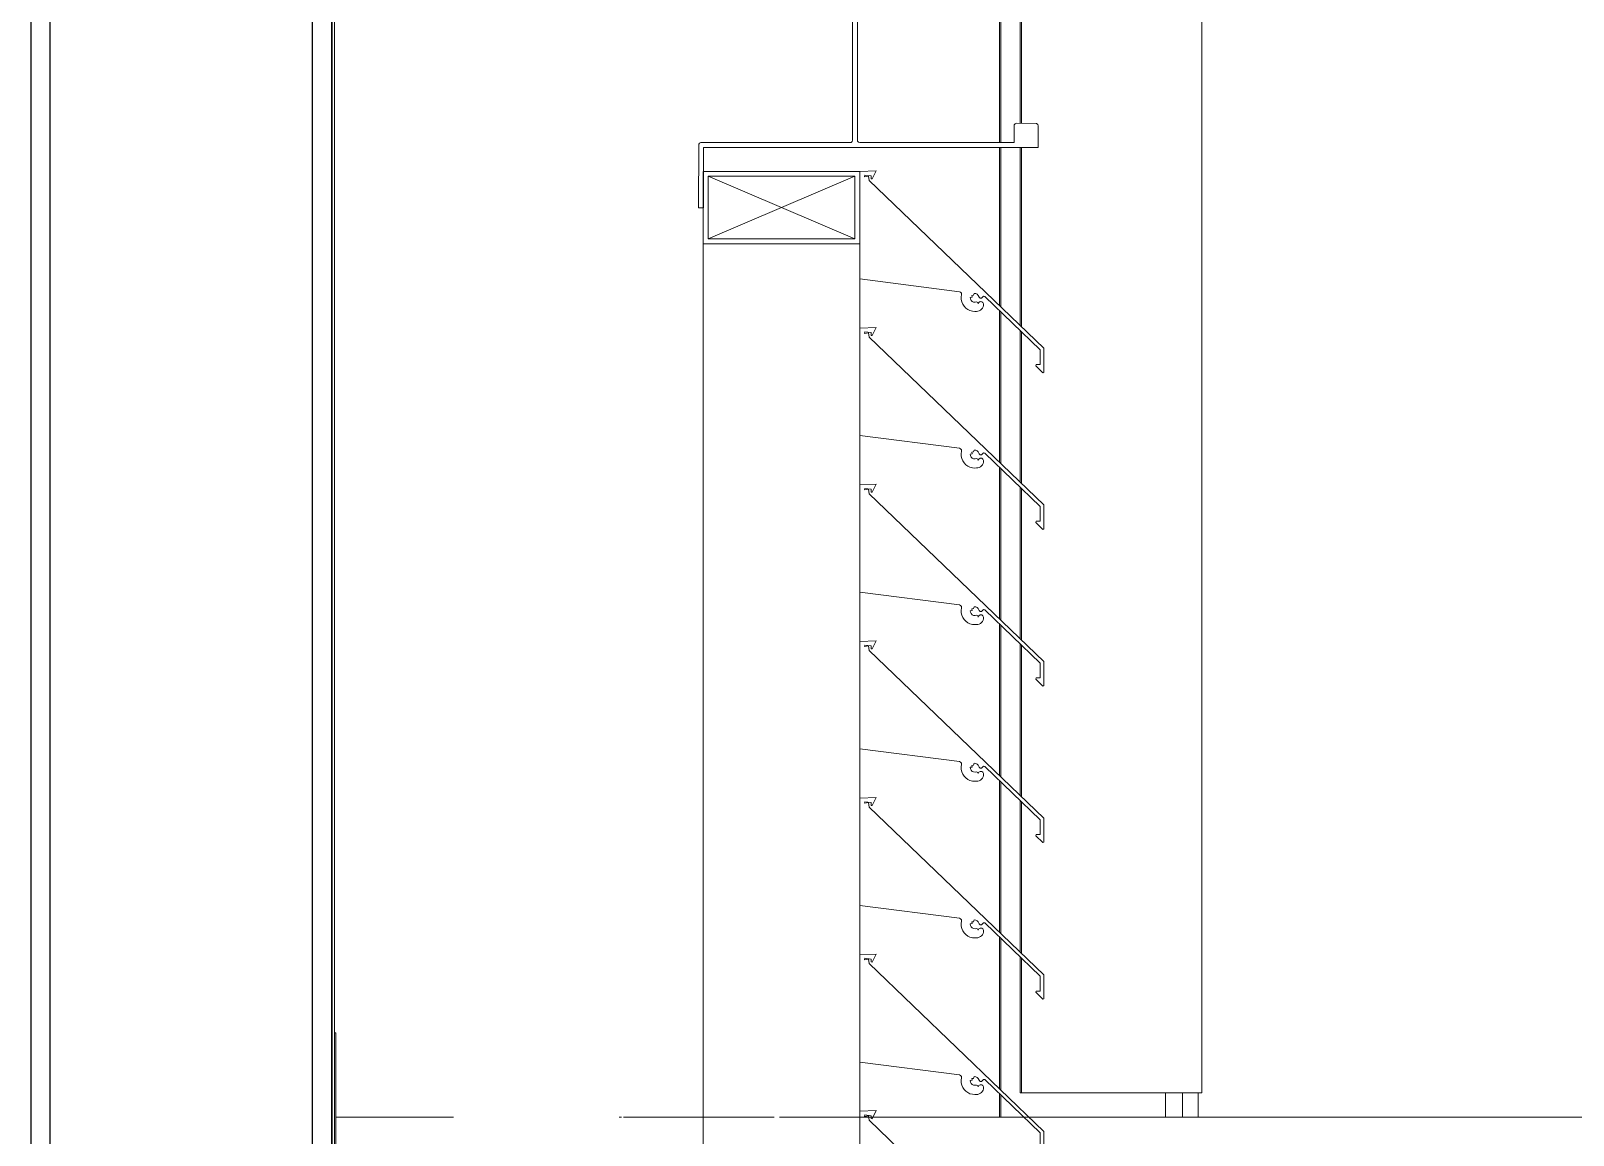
# Model space of a CAD drawing. Header units: millimetres. Extents: x -220592 to 404889, y -217665 to 38245.
# Drawn here: x 36473 to 37114, y -35079 to -34621 of the extents above; entities that cross this region are included whole.
import ezdxf

# ---------------------------------------------------------------- set-up
doc = ezdxf.new("R2010")
doc.units = ezdxf.units.MM
doc.linetypes.add('XKITLINE00', pattern=[0])
doc.layers.get('Defpoints').update_dxf_attribs({"color": 255})
for name, color, linetype in [('000 - 0_HIDE_OBJ_FRAMING_DEF_SUB_1', 1, 'Continuous'), ('000 - STRUCTURE_STEEL_FRAMING_SUB_COLOR_1', 2, 'Continuous'), ('000 - STRUCTURE_STEEL_FRAMING_SUB_COLOR_2', 1, 'Continuous'), ('000 - STRUCTURE_STEEL_FRAMING_WIPEOUT_', 250, 'Continuous')]:
    doc.layers.add(name, color=color, linetype=linetype)
doc.layers.add('Part', color=2, linetype='Continuous', lineweight=0)

# ---------------------------------------------------------------- blocks, each defined once
blk = doc.blocks.new('*A14452')
at = {"layer": 'Part', "linetype": 'XKITLINE00', "lineweight": 0}
for p, q in [((-82.317761, 169.40603), (-82.337761, 169.406027)), ((-82.337761, 169.406027), (-82.337716, 169.146027)), ((-82.317717, 169.15603), (-82.317761, 169.40603)), ((-82.337716, 169.146027), (-82.336029, 169.140471)), ((-82.336029, 169.140471), (-82.331541, 169.136789)), ((-82.331541, 169.136789), (-81.707714, 169.136137)), ((-80.927717, 169.156273), (-82.317717, 169.15603)), ((-81.707714, 169.136137), (-81.702158, 169.134452)), ((-81.702158, 169.134452), (-81.698474, 169.129965)), ((-81.698474, 169.129965), (-81.697712, 169.126138)), ((-81.677712, 169.126142), (-81.676028, 169.131698)), ((-81.676028, 169.131698), (-81.671541, 169.135382)), ((-81.671541, 169.135382), (-81.027714, 169.136255)), ((-81.027714, 169.136255), (-81.027702, 169.066255)), ((-80.928462, 169.062446), (-80.927717, 169.156273)), ((-81.697548, 168.186138), (-81.697712, 169.126138)), ((-81.676786, 168.182315), (-81.677712, 169.126142)), ((-81.027702, 169.066255), (-81.026015, 169.0607)), ((-81.026015, 169.0607), (-81.021527, 169.057018)), ((-81.021527, 169.057018), (-80.9377, 169.056271)), ((-80.9377, 169.056271), (-80.932145, 169.057957)), ((-80.932145, 169.057957), (-80.928462, 169.062446)), ((-81.026798, 168.250082), (-81.027546, 168.176255)), ((-81.023116, 168.254571), (-81.026798, 168.250082)), ((-81.01756, 168.256257), (-81.023116, 168.254571)), ((-80.933733, 168.25551), (-81.01756, 168.256257)), ((-80.929245, 168.251828), (-80.933733, 168.25551)), ((-80.927559, 168.246273), (-80.929245, 168.251828)), ((-80.927543, 168.156273), (-80.927559, 168.246273)), ((-82.336784, 168.169854), (-82.337499, 167.906027)), ((-82.333102, 168.174342), (-82.336784, 168.169854)), ((-82.327546, 168.176028), (-82.333102, 168.174342)), ((-81.70372, 168.176899), (-82.327546, 168.176028)), ((-81.699232, 168.180582), (-81.70372, 168.176899)), ((-81.697548, 168.186138), (-81.699232, 168.180582)), ((-81.673102, 168.177828), (-81.676786, 168.182315)), ((-81.667546, 168.176144), (-81.673102, 168.177828)), ((-81.027546, 168.176255), (-81.667546, 168.176144)), ((-82.317543, 168.15603), (-80.927543, 168.156273)), ((-82.317499, 167.90603), (-82.317543, 168.15603)), ((-82.337499, 167.906027), (-82.317499, 167.90603))]:
    blk.add_line(p, q, dxfattribs=at)
blk = doc.blocks.new('*A14456')
at = {"layer": 'Part', "linetype": 'XKITLINE00', "lineweight": 0}
for p, q in [((-82.318045, 154.556249), (-82.318045, 167.756135)), ((-81.668045, 167.406131), (-81.668045, 167.610427)), ((-81.668045, 166.756131), (-81.668045, 166.960427)), ((-81.668045, 166.106131), (-81.668045, 166.310427)), ((-81.668045, 165.456131), (-81.668045, 165.660427)), ((-81.668045, 164.806131), (-81.668045, 165.010427)), ((-81.668045, 164.156131), (-81.668045, 164.360427))]:
    blk.add_line(p, q, dxfattribs=at)
blk = doc.blocks.new('*A14457')
at = {"layer": 'Part', "linetype": 'XKITLINE00', "lineweight": 0}
for p, q in [((-80.247799, 164.232111), (-80.247799, 177.032111)), ((-81.087973, 168.176245), (-81.087973, 169.136174)), ((-81.081868, 168.176246), (-81.081868, 169.136182)), ((-81.002505, 168.256123), (-81.002505, 169.056848)), ((-80.9964, 168.256069), (-80.9964, 169.056794)), ((-81.087973, 167.499842), (-81.087973, 168.156245)), ((-81.081868, 167.49398), (-81.081868, 168.156246)), ((-81.002505, 167.417777), (-81.002505, 168.15626)), ((-80.9964, 167.411916), (-80.9964, 168.156261)), ((-81.087973, 166.849842), (-81.087973, 167.478735)), ((-81.081868, 166.84398), (-81.081868, 167.472884)), ((-81.002505, 166.767777), (-81.002505, 167.396823)), ((-80.9964, 166.761916), (-80.9964, 167.390973)), ((-81.087973, 166.199842), (-81.087973, 166.828735)), ((-81.081868, 166.19398), (-81.081868, 166.822884)), ((-81.002505, 166.117777), (-81.002505, 166.746823)), ((-80.9964, 166.111916), (-80.9964, 166.740973)), ((-81.087973, 165.549842), (-81.087973, 166.178735)), ((-81.081868, 165.54398), (-81.081868, 166.172884)), ((-81.002505, 165.467777), (-81.002505, 166.096823)), ((-80.9964, 165.461916), (-80.9964, 166.090973)), ((-81.087973, 164.899842), (-81.087973, 165.528735)), ((-81.081868, 164.89398), (-81.081868, 165.522884)), ((-81.002505, 164.817777), (-81.002505, 165.446823)), ((-80.9964, 164.811916), (-80.9964, 165.440973)), ((-81.087973, 164.249842), (-81.087973, 164.878735)), ((-81.081868, 164.24398), (-81.081868, 164.872884)), ((-81.002505, 164.232111), (-81.002505, 164.796823)), ((-80.9964, 164.232111), (-80.9964, 164.790973)), ((-81.087973, 164.132111), (-81.087973, 164.228735)), ((-81.081868, 164.132111), (-81.081868, 164.222884)), ((-81.002505, 164.232111), (-80.9964, 164.232111)), ((-80.9964, 164.232111), (-80.247799, 164.232111)), ((-80.398146, 164.132111), (-80.398146, 164.232111)), ((-80.32794, 164.132111), (-80.32794, 164.232111)), ((-80.263061, 164.132111), (-80.263061, 164.232111))]:
    blk.add_line(p, q, dxfattribs=at)
blk = doc.blocks.new('*A14606')
at = {"layer": 'Part', "linetype": 'XKITLINE00', "lineweight": 0}
for p, q in [((-81.668045, 168.056135), (-82.318045, 168.056135)), ((-82.318045, 168.056135), (-82.318045, 167.756135)), ((-81.668045, 167.756135), (-81.668045, 168.056135)), ((-82.298045, 167.776135), (-81.688045, 168.036135)), ((-82.298045, 168.036135), (-81.688045, 167.776135)), ((-82.298045, 167.776135), (-82.298045, 168.036135)), ((-82.298045, 168.036135), (-81.688045, 168.036135)), ((-81.688045, 168.036135), (-81.688045, 167.776135)), ((-82.318045, 167.756135), (-81.668045, 167.756135)), ((-81.688045, 167.776135), (-82.298045, 167.776135))]:
    blk.add_line(p, q, dxfattribs=at)
blk = doc.blocks.new('*A14607')
at = {"layer": 'Part', "linetype": 'XKITLINE00', "lineweight": 0}
for p, q in [((-81.668236, 168.056123), (-81.668243, 167.610453)), ((-81.60055, 168.058745), (-81.668236, 168.056123)), ((-81.648356, 168.034428), (-81.64632, 168.041001)), ((-81.64632, 168.041001), (-81.621337, 168.037861)), ((-81.616085, 168.025258), (-81.60055, 168.058745)), ((-81.63134, 168.037332), (-81.648356, 168.034428)), ((-81.628443, 168.018789), (-81.63134, 168.037332)), ((-80.903321, 167.322543), (-81.628443, 168.018789)), ((-81.621337, 168.037861), (-81.621208, 168.02567)), ((-81.621208, 168.02567), (-81.616085, 168.025258)), ((-81.668243, 167.610453), (-81.254237, 167.557423)), ((-81.254237, 167.557423), (-81.249162, 167.555233)), ((-81.249162, 167.555233), (-81.246025, 167.550681)), ((-81.245786, 167.545159), (-81.247272, 167.535025)), ((-81.247272, 167.535025), (-81.246897, 167.524789)), ((-81.246025, 167.550681), (-81.245786, 167.545159)), ((-81.209279, 167.533625), (-81.201573, 167.534731)), ((-81.20871, 167.527141), (-81.209279, 167.533625)), ((-81.202743, 167.541791), (-81.195578, 167.542735)), ((-81.201573, 167.534731), (-81.202743, 167.541791)), ((-81.195578, 167.542735), (-81.193256, 167.550125)), ((-81.193256, 167.550125), (-81.186584, 167.549703)), ((-81.186584, 167.549703), (-81.180508, 167.546913)), ((-81.180508, 167.546913), (-81.175841, 167.542126)), ((-81.175841, 167.542126), (-81.172727, 167.534553)), ((-81.172727, 167.534553), (-81.168544, 167.530396)), ((-81.168544, 167.530396), (-81.16265, 167.53019)), ((-81.16265, 167.53019), (-81.158186, 167.534044)), ((-81.158186, 167.534044), (-81.154531, 167.538671)), ((-81.154531, 167.538671), (-81.149372, 167.537579)), ((-81.149372, 167.537579), (-80.918356, 167.316176)), ((-81.246897, 167.524789), (-81.244674, 167.51479)), ((-81.244674, 167.51479), (-81.240676, 167.50536)), ((-81.240676, 167.50536), (-81.235036, 167.49681)), ((-81.235036, 167.49681), (-81.22794, 167.489423)), ((-81.22794, 167.489423), (-81.219624, 167.483445)), ((-81.219624, 167.483445), (-81.210361, 167.479072)), ((-81.210361, 167.479072), (-81.20046, 167.476449)), ((-81.205908, 167.521267), (-81.20871, 167.527141)), ((-81.201226, 167.516745), (-81.205908, 167.521267)), ((-81.195258, 167.514147), (-81.201226, 167.516745)), ((-81.20046, 167.476449), (-81.190247, 167.475664)), ((-81.188758, 167.513803), (-81.195258, 167.514147)), ((-81.190247, 167.475664), (-81.183448, 167.475762)), ((-81.18284, 167.514708), (-81.188758, 167.513803)), ((-81.183448, 167.475762), (-81.17772, 167.476398)), ((-81.178029, 167.512301), (-81.18284, 167.514708)), ((-81.175999, 167.50732), (-81.178029, 167.512301)), ((-81.17772, 167.476398), (-81.172219, 167.478117)), ((-81.173057, 167.512792), (-81.175999, 167.50732)), ((-81.1679, 167.51601), (-81.173057, 167.512792)), ((-81.172219, 167.478117), (-81.167149, 167.480857)), ((-81.161823, 167.515998), (-81.1679, 167.51601)), ((-81.167149, 167.480857), (-81.162695, 167.484515)), ((-81.162695, 167.484515), (-81.159024, 167.488958)), ((-81.156679, 167.512761), (-81.161823, 167.515998)), ((-81.159024, 167.488958), (-81.15627, 167.494021)), ((-81.154039, 167.507287), (-81.156679, 167.512761)), ((-81.15627, 167.494021), (-81.154535, 167.499517)), ((-81.154535, 167.499517), (-81.154039, 167.507287)), ((-80.918356, 167.316176), (-80.918699, 167.25483)), ((-80.903874, 167.223392), (-80.903321, 167.322543)), ((-80.936119, 167.254733), (-80.937204, 167.249812)), ((-80.937204, 167.249812), (-80.908555, 167.220923)), ((-80.918699, 167.25483), (-80.936119, 167.254733)), ((-80.908555, 167.220923), (-80.903874, 167.223392))]:
    blk.add_line(p, q, dxfattribs=at)
blk = doc.blocks.new('*A14608')
at = {"layer": 'Part', "linetype": 'XKITLINE00', "lineweight": 0}
for p, q in [((-81.668236, 167.406123), (-81.668243, 166.960453)), ((-81.60055, 167.408745), (-81.668236, 167.406123)), ((-81.616085, 167.375258), (-81.60055, 167.408745)), ((-81.648356, 167.384428), (-81.64632, 167.391001)), ((-81.63134, 167.387332), (-81.648356, 167.384428)), ((-81.64632, 167.391001), (-81.621337, 167.387861)), ((-81.628443, 167.368789), (-81.63134, 167.387332)), ((-80.903321, 166.672543), (-81.628443, 167.368789)), ((-81.621337, 167.387861), (-81.621208, 167.37567)), ((-81.621208, 167.37567), (-81.616085, 167.375258)), ((-81.668243, 166.960453), (-81.254237, 166.907423)), ((-81.254237, 166.907423), (-81.249162, 166.905233)), ((-81.249162, 166.905233), (-81.246025, 166.900681)), ((-81.245786, 166.895159), (-81.247272, 166.885025)), ((-81.246025, 166.900681), (-81.245786, 166.895159)), ((-81.202743, 166.891791), (-81.195578, 166.892735)), ((-81.201573, 166.884731), (-81.202743, 166.891791)), ((-81.195578, 166.892735), (-81.193256, 166.900125)), ((-81.193256, 166.900125), (-81.186584, 166.899703)), ((-81.186584, 166.899703), (-81.180508, 166.896913)), ((-81.180508, 166.896913), (-81.175841, 166.892126)), ((-81.175841, 166.892126), (-81.172727, 166.884553)), ((-81.158186, 166.884044), (-81.154531, 166.888671)), ((-81.154531, 166.888671), (-81.149372, 166.887579)), ((-81.149372, 166.887579), (-80.918356, 166.666176)), ((-81.247272, 166.885025), (-81.246897, 166.874789)), ((-81.246897, 166.874789), (-81.244674, 166.86479)), ((-81.244674, 166.86479), (-81.240676, 166.85536)), ((-81.240676, 166.85536), (-81.235036, 166.84681)), ((-81.235036, 166.84681), (-81.22794, 166.839423)), ((-81.22794, 166.839423), (-81.219624, 166.833445)), ((-81.219624, 166.833445), (-81.210361, 166.829072)), ((-81.210361, 166.829072), (-81.20046, 166.826449)), ((-81.209279, 166.883625), (-81.201573, 166.884731)), ((-81.20871, 166.877141), (-81.209279, 166.883625)), ((-81.205908, 166.871267), (-81.20871, 166.877141)), ((-81.201226, 166.866745), (-81.205908, 166.871267)), ((-81.195258, 166.864147), (-81.201226, 166.866745)), ((-81.20046, 166.826449), (-81.190247, 166.825664)), ((-81.188758, 166.863803), (-81.195258, 166.864147)), ((-81.190247, 166.825664), (-81.183448, 166.825762)), ((-81.18284, 166.864708), (-81.188758, 166.863803)), ((-81.183448, 166.825762), (-81.17772, 166.826398)), ((-81.178029, 166.862301), (-81.18284, 166.864708)), ((-81.175999, 166.85732), (-81.178029, 166.862301)), ((-81.17772, 166.826398), (-81.172219, 166.828117)), ((-81.173057, 166.862792), (-81.175999, 166.85732)), ((-81.1679, 166.86601), (-81.173057, 166.862792)), ((-81.172727, 166.884553), (-81.168544, 166.880396)), ((-81.172219, 166.828117), (-81.167149, 166.830857)), ((-81.168544, 166.880396), (-81.16265, 166.88019)), ((-81.161823, 166.865998), (-81.1679, 166.86601)), ((-81.167149, 166.830857), (-81.162695, 166.834515)), ((-81.162695, 166.834515), (-81.159024, 166.838958)), ((-81.16265, 166.88019), (-81.158186, 166.884044)), ((-81.156679, 166.862761), (-81.161823, 166.865998)), ((-81.159024, 166.838958), (-81.15627, 166.844021)), ((-81.154039, 166.857287), (-81.156679, 166.862761)), ((-81.15627, 166.844021), (-81.154535, 166.849517)), ((-81.154535, 166.849517), (-81.154039, 166.857287)), ((-80.918356, 166.666176), (-80.918699, 166.60483)), ((-80.903874, 166.573392), (-80.903321, 166.672543)), ((-80.936119, 166.604733), (-80.937204, 166.599812)), ((-80.937204, 166.599812), (-80.908555, 166.570923)), ((-80.918699, 166.60483), (-80.936119, 166.604733)), ((-80.908555, 166.570923), (-80.903874, 166.573392))]:
    blk.add_line(p, q, dxfattribs=at)
blk = doc.blocks.new('*A14609')
at = {"layer": 'Part', "linetype": 'XKITLINE00', "lineweight": 0}
for p, q in [((-81.60055, 166.758745), (-81.668236, 166.756123)), ((-81.616085, 166.725258), (-81.60055, 166.758745)), ((-81.668236, 166.756123), (-81.668243, 166.310453)), ((-81.648356, 166.734428), (-81.64632, 166.741001)), ((-81.63134, 166.737332), (-81.648356, 166.734428)), ((-81.64632, 166.741001), (-81.621337, 166.737861)), ((-81.628443, 166.718789), (-81.63134, 166.737332)), ((-80.903321, 166.022543), (-81.628443, 166.718789)), ((-81.621337, 166.737861), (-81.621208, 166.72567)), ((-81.621208, 166.72567), (-81.616085, 166.725258)), ((-81.668243, 166.310453), (-81.254237, 166.257423)), ((-81.254237, 166.257423), (-81.249162, 166.255233)), ((-81.249162, 166.255233), (-81.246025, 166.250681)), ((-81.246025, 166.250681), (-81.245786, 166.245159)), ((-81.195578, 166.242735), (-81.193256, 166.250125)), ((-81.193256, 166.250125), (-81.186584, 166.249703)), ((-81.186584, 166.249703), (-81.180508, 166.246913)), ((-81.180508, 166.246913), (-81.175841, 166.242126)), ((-81.245786, 166.245159), (-81.247272, 166.235025)), ((-81.247272, 166.235025), (-81.246897, 166.224789)), ((-81.246897, 166.224789), (-81.244674, 166.21479)), ((-81.244674, 166.21479), (-81.240676, 166.20536)), ((-81.240676, 166.20536), (-81.235036, 166.19681)), ((-81.235036, 166.19681), (-81.22794, 166.189423)), ((-81.22794, 166.189423), (-81.219624, 166.183445)), ((-81.219624, 166.183445), (-81.210361, 166.179072)), ((-81.209279, 166.233625), (-81.201573, 166.234731)), ((-81.20871, 166.227141), (-81.209279, 166.233625)), ((-81.205908, 166.221267), (-81.20871, 166.227141)), ((-81.201226, 166.216745), (-81.205908, 166.221267)), ((-81.202743, 166.241791), (-81.195578, 166.242735)), ((-81.201573, 166.234731), (-81.202743, 166.241791)), ((-81.195258, 166.214147), (-81.201226, 166.216745)), ((-81.188758, 166.213803), (-81.195258, 166.214147)), ((-81.18284, 166.214708), (-81.188758, 166.213803)), ((-81.178029, 166.212301), (-81.18284, 166.214708)), ((-81.175999, 166.20732), (-81.178029, 166.212301)), ((-81.173057, 166.212792), (-81.175999, 166.20732)), ((-81.175841, 166.242126), (-81.172727, 166.234553)), ((-81.1679, 166.21601), (-81.173057, 166.212792)), ((-81.172727, 166.234553), (-81.168544, 166.230396)), ((-81.168544, 166.230396), (-81.16265, 166.23019)), ((-81.161823, 166.215998), (-81.1679, 166.21601)), ((-81.167149, 166.180857), (-81.162695, 166.184515)), ((-81.162695, 166.184515), (-81.159024, 166.188958)), ((-81.16265, 166.23019), (-81.158186, 166.234044)), ((-81.156679, 166.212761), (-81.161823, 166.215998)), ((-81.159024, 166.188958), (-81.15627, 166.194021)), ((-81.158186, 166.234044), (-81.154531, 166.238671)), ((-81.154039, 166.207287), (-81.156679, 166.212761)), ((-81.15627, 166.194021), (-81.154535, 166.199517)), ((-81.154535, 166.199517), (-81.154039, 166.207287)), ((-81.154531, 166.238671), (-81.149372, 166.237579)), ((-81.149372, 166.237579), (-80.918356, 166.016176)), ((-81.210361, 166.179072), (-81.20046, 166.176449)), ((-81.20046, 166.176449), (-81.190247, 166.175664)), ((-81.190247, 166.175664), (-81.183448, 166.175762)), ((-81.183448, 166.175762), (-81.17772, 166.176398)), ((-81.17772, 166.176398), (-81.172219, 166.178117)), ((-81.172219, 166.178117), (-81.167149, 166.180857)), ((-80.918356, 166.016176), (-80.918699, 165.95483)), ((-80.903874, 165.923392), (-80.903321, 166.022543)), ((-80.936119, 165.954733), (-80.937204, 165.949812)), ((-80.937204, 165.949812), (-80.908555, 165.920923)), ((-80.918699, 165.95483), (-80.936119, 165.954733)), ((-80.908555, 165.920923), (-80.903874, 165.923392))]:
    blk.add_line(p, q, dxfattribs=at)
blk = doc.blocks.new('*A14610')
at = {"layer": 'Part', "linetype": 'XKITLINE00', "lineweight": 0}
for p, q in [((-81.668236, 166.106123), (-81.668243, 165.660453)), ((-81.60055, 166.108745), (-81.668236, 166.106123)), ((-81.648356, 166.084428), (-81.64632, 166.091001)), ((-81.63134, 166.087332), (-81.648356, 166.084428)), ((-81.64632, 166.091001), (-81.621337, 166.087861)), ((-81.628443, 166.068789), (-81.63134, 166.087332)), ((-80.903321, 165.372543), (-81.628443, 166.068789)), ((-81.621337, 166.087861), (-81.621208, 166.07567)), ((-81.621208, 166.07567), (-81.616085, 166.075258)), ((-81.616085, 166.075258), (-81.60055, 166.108745)), ((-81.668243, 165.660453), (-81.254237, 165.607423)), ((-81.254237, 165.607423), (-81.249162, 165.605233)), ((-81.249162, 165.605233), (-81.246025, 165.600681)), ((-81.245786, 165.595159), (-81.247272, 165.585025)), ((-81.247272, 165.585025), (-81.246897, 165.574789)), ((-81.246897, 165.574789), (-81.244674, 165.56479)), ((-81.246025, 165.600681), (-81.245786, 165.595159)), ((-81.244674, 165.56479), (-81.240676, 165.55536)), ((-81.240676, 165.55536), (-81.235036, 165.54681)), ((-81.235036, 165.54681), (-81.22794, 165.539423)), ((-81.209279, 165.583625), (-81.201573, 165.584731)), ((-81.20871, 165.577141), (-81.209279, 165.583625)), ((-81.205908, 165.571267), (-81.20871, 165.577141)), ((-81.201226, 165.566745), (-81.205908, 165.571267)), ((-81.202743, 165.591791), (-81.195578, 165.592735)), ((-81.201573, 165.584731), (-81.202743, 165.591791)), ((-81.195258, 165.564147), (-81.201226, 165.566745)), ((-81.195578, 165.592735), (-81.193256, 165.600125)), ((-81.188758, 165.563803), (-81.195258, 165.564147)), ((-81.193256, 165.600125), (-81.186584, 165.599703)), ((-81.18284, 165.564708), (-81.188758, 165.563803)), ((-81.186584, 165.599703), (-81.180508, 165.596913)), ((-81.178029, 165.562301), (-81.18284, 165.564708)), ((-81.180508, 165.596913), (-81.175841, 165.592126)), ((-81.175999, 165.55732), (-81.178029, 165.562301)), ((-81.173057, 165.562792), (-81.175999, 165.55732)), ((-81.175841, 165.592126), (-81.172727, 165.584553)), ((-81.1679, 165.56601), (-81.173057, 165.562792)), ((-81.172727, 165.584553), (-81.168544, 165.580396)), ((-81.168544, 165.580396), (-81.16265, 165.58019)), ((-81.161823, 165.565998), (-81.1679, 165.56601)), ((-81.16265, 165.58019), (-81.158186, 165.584044)), ((-81.156679, 165.562761), (-81.161823, 165.565998)), ((-81.159024, 165.538958), (-81.15627, 165.544021)), ((-81.158186, 165.584044), (-81.154531, 165.588671)), ((-81.154039, 165.557287), (-81.156679, 165.562761)), ((-81.15627, 165.544021), (-81.154535, 165.549517)), ((-81.154535, 165.549517), (-81.154039, 165.557287)), ((-81.154531, 165.588671), (-81.149372, 165.587579)), ((-81.149372, 165.587579), (-80.918356, 165.366176)), ((-81.22794, 165.539423), (-81.219624, 165.533445)), ((-81.219624, 165.533445), (-81.210361, 165.529072)), ((-81.210361, 165.529072), (-81.20046, 165.526449)), ((-81.20046, 165.526449), (-81.190247, 165.525664)), ((-81.190247, 165.525664), (-81.183448, 165.525762)), ((-81.183448, 165.525762), (-81.17772, 165.526398)), ((-81.17772, 165.526398), (-81.172219, 165.528117)), ((-81.172219, 165.528117), (-81.167149, 165.530857)), ((-81.167149, 165.530857), (-81.162695, 165.534515)), ((-81.162695, 165.534515), (-81.159024, 165.538958)), ((-80.918356, 165.366176), (-80.918699, 165.30483)), ((-80.903874, 165.273392), (-80.903321, 165.372543)), ((-80.936119, 165.304733), (-80.937204, 165.299812)), ((-80.937204, 165.299812), (-80.908555, 165.270923)), ((-80.918699, 165.30483), (-80.936119, 165.304733)), ((-80.908555, 165.270923), (-80.903874, 165.273392))]:
    blk.add_line(p, q, dxfattribs=at)
blk = doc.blocks.new('*A14611')
at = {"layer": 'Part', "linetype": 'XKITLINE00', "lineweight": 0}
for p, q in [((-81.668236, 165.456123), (-81.668243, 165.010453)), ((-81.60055, 165.458745), (-81.668236, 165.456123)), ((-81.648356, 165.434428), (-81.64632, 165.441001)), ((-81.63134, 165.437332), (-81.648356, 165.434428)), ((-81.64632, 165.441001), (-81.621337, 165.437861)), ((-81.628443, 165.418789), (-81.63134, 165.437332)), ((-80.903321, 164.722543), (-81.628443, 165.418789)), ((-81.621337, 165.437861), (-81.621208, 165.42567)), ((-81.621208, 165.42567), (-81.616085, 165.425258)), ((-81.616085, 165.425258), (-81.60055, 165.458745)), ((-81.668243, 165.010453), (-81.254237, 164.957423)), ((-81.254237, 164.957423), (-81.249162, 164.955233)), ((-81.249162, 164.955233), (-81.246025, 164.950681)), ((-81.245786, 164.945159), (-81.247272, 164.935025)), ((-81.247272, 164.935025), (-81.246897, 164.924789)), ((-81.246897, 164.924789), (-81.244674, 164.91479)), ((-81.246025, 164.950681), (-81.245786, 164.945159)), ((-81.244674, 164.91479), (-81.240676, 164.90536)), ((-81.240676, 164.90536), (-81.235036, 164.89681)), ((-81.209279, 164.933625), (-81.201573, 164.934731)), ((-81.20871, 164.927141), (-81.209279, 164.933625)), ((-81.205908, 164.921267), (-81.20871, 164.927141)), ((-81.201226, 164.916745), (-81.205908, 164.921267)), ((-81.202743, 164.941791), (-81.195578, 164.942735)), ((-81.201573, 164.934731), (-81.202743, 164.941791)), ((-81.195258, 164.914147), (-81.201226, 164.916745)), ((-81.195578, 164.942735), (-81.193256, 164.950125)), ((-81.188758, 164.913803), (-81.195258, 164.914147)), ((-81.193256, 164.950125), (-81.186584, 164.949703)), ((-81.18284, 164.914708), (-81.188758, 164.913803)), ((-81.186584, 164.949703), (-81.180508, 164.946913)), ((-81.178029, 164.912301), (-81.18284, 164.914708)), ((-81.180508, 164.946913), (-81.175841, 164.942126)), ((-81.175999, 164.90732), (-81.178029, 164.912301)), ((-81.173057, 164.912792), (-81.175999, 164.90732)), ((-81.175841, 164.942126), (-81.172727, 164.934553)), ((-81.1679, 164.91601), (-81.173057, 164.912792)), ((-81.172727, 164.934553), (-81.168544, 164.930396)), ((-81.168544, 164.930396), (-81.16265, 164.93019)), ((-81.161823, 164.915998), (-81.1679, 164.91601)), ((-81.16265, 164.93019), (-81.158186, 164.934044)), ((-81.156679, 164.912761), (-81.161823, 164.915998)), ((-81.158186, 164.934044), (-81.154531, 164.938671)), ((-81.154039, 164.907287), (-81.156679, 164.912761)), ((-81.154535, 164.899517), (-81.154039, 164.907287)), ((-81.154531, 164.938671), (-81.149372, 164.937579)), ((-81.149372, 164.937579), (-80.918356, 164.716176)), ((-81.235036, 164.89681), (-81.22794, 164.889423)), ((-81.22794, 164.889423), (-81.219624, 164.883445)), ((-81.219624, 164.883445), (-81.210361, 164.879072)), ((-81.210361, 164.879072), (-81.20046, 164.876449)), ((-81.20046, 164.876449), (-81.190247, 164.875664)), ((-81.190247, 164.875664), (-81.183448, 164.875762)), ((-81.183448, 164.875762), (-81.17772, 164.876398)), ((-81.17772, 164.876398), (-81.172219, 164.878117)), ((-81.172219, 164.878117), (-81.167149, 164.880857)), ((-81.167149, 164.880857), (-81.162695, 164.884515)), ((-81.162695, 164.884515), (-81.159024, 164.888958)), ((-81.159024, 164.888958), (-81.15627, 164.894021)), ((-81.15627, 164.894021), (-81.154535, 164.899517)), ((-80.918356, 164.716176), (-80.918699, 164.65483)), ((-80.903874, 164.623392), (-80.903321, 164.722543)), ((-80.936119, 164.654733), (-80.937204, 164.649812)), ((-80.937204, 164.649812), (-80.908555, 164.620923)), ((-80.918699, 164.65483), (-80.936119, 164.654733)), ((-80.908555, 164.620923), (-80.903874, 164.623392))]:
    blk.add_line(p, q, dxfattribs=at)
blk = doc.blocks.new('*A14612')
at = {"layer": 'Part', "linetype": 'XKITLINE00', "lineweight": 0}
for p, q in [((-81.668236, 164.806123), (-81.668243, 164.360453)), ((-81.60055, 164.808745), (-81.668236, 164.806123)), ((-81.648356, 164.784428), (-81.64632, 164.791001)), ((-81.63134, 164.787332), (-81.648356, 164.784428)), ((-81.64632, 164.791001), (-81.621337, 164.787861)), ((-81.628443, 164.768789), (-81.63134, 164.787332)), ((-81.621337, 164.787861), (-81.621208, 164.77567)), ((-81.621208, 164.77567), (-81.616085, 164.775258)), ((-81.616085, 164.775258), (-81.60055, 164.808745)), ((-80.903321, 164.072543), (-81.628443, 164.768789)), ((-81.668243, 164.360453), (-81.254237, 164.307423)), ((-81.254237, 164.307423), (-81.249162, 164.305233)), ((-81.249162, 164.305233), (-81.246025, 164.300681)), ((-81.245786, 164.295159), (-81.247272, 164.285025)), ((-81.247272, 164.285025), (-81.246897, 164.274789)), ((-81.246897, 164.274789), (-81.244674, 164.26479)), ((-81.246025, 164.300681), (-81.245786, 164.295159)), ((-81.244674, 164.26479), (-81.240676, 164.25536)), ((-81.209279, 164.283625), (-81.201573, 164.284731)), ((-81.20871, 164.277141), (-81.209279, 164.283625)), ((-81.205908, 164.271267), (-81.20871, 164.277141)), ((-81.201226, 164.266745), (-81.205908, 164.271267)), ((-81.202743, 164.291791), (-81.195578, 164.292735)), ((-81.201573, 164.284731), (-81.202743, 164.291791)), ((-81.195258, 164.264147), (-81.201226, 164.266745)), ((-81.195578, 164.292735), (-81.193256, 164.300125)), ((-81.188758, 164.263803), (-81.195258, 164.264147)), ((-81.193256, 164.300125), (-81.186584, 164.299703)), ((-81.18284, 164.264708), (-81.188758, 164.263803)), ((-81.186584, 164.299703), (-81.180508, 164.296913)), ((-81.178029, 164.262301), (-81.18284, 164.264708)), ((-81.180508, 164.296913), (-81.175841, 164.292126)), ((-81.175999, 164.25732), (-81.178029, 164.262301)), ((-81.173057, 164.262792), (-81.175999, 164.25732)), ((-81.175841, 164.292126), (-81.172727, 164.284553)), ((-81.1679, 164.26601), (-81.173057, 164.262792)), ((-81.172727, 164.284553), (-81.168544, 164.280396)), ((-81.168544, 164.280396), (-81.16265, 164.28019)), ((-81.161823, 164.265998), (-81.1679, 164.26601)), ((-81.16265, 164.28019), (-81.158186, 164.284044)), ((-81.156679, 164.262761), (-81.161823, 164.265998)), ((-81.158186, 164.284044), (-81.154531, 164.288671)), ((-81.154039, 164.257287), (-81.156679, 164.262761)), ((-81.154531, 164.288671), (-81.149372, 164.287579)), ((-81.149372, 164.287579), (-80.918356, 164.066176)), ((-81.240676, 164.25536), (-81.235036, 164.24681)), ((-81.235036, 164.24681), (-81.22794, 164.239423)), ((-81.22794, 164.239423), (-81.219624, 164.233445)), ((-81.219624, 164.233445), (-81.210361, 164.229072)), ((-81.210361, 164.229072), (-81.20046, 164.226449)), ((-81.20046, 164.226449), (-81.190247, 164.225664)), ((-81.190247, 164.225664), (-81.183448, 164.225762)), ((-81.183448, 164.225762), (-81.17772, 164.226398)), ((-81.17772, 164.226398), (-81.172219, 164.228117)), ((-81.172219, 164.228117), (-81.167149, 164.230857)), ((-81.167149, 164.230857), (-81.162695, 164.234515)), ((-81.162695, 164.234515), (-81.159024, 164.238958)), ((-81.159024, 164.238958), (-81.15627, 164.244021)), ((-81.15627, 164.244021), (-81.154535, 164.249517)), ((-81.154535, 164.249517), (-81.154039, 164.257287)), ((-80.903874, 163.973392), (-80.903321, 164.072543)), ((-80.918356, 164.066176), (-80.918699, 164.00483)), ((-80.936119, 164.004733), (-80.937204, 163.999812)), ((-80.937204, 163.999812), (-80.908555, 163.970923)), ((-80.918699, 164.00483), (-80.936119, 164.004733)), ((-80.908555, 163.970923), (-80.903874, 163.973392))]:
    blk.add_line(p, q, dxfattribs=at)
blk = doc.blocks.new('*A14613')
at = {"layer": 'Part', "linetype": 'XKITLINE00', "lineweight": 0}
for p, q in [((-81.668236, 164.156123), (-81.668243, 163.710453)), ((-81.60055, 164.158745), (-81.668236, 164.156123)), ((-81.648356, 164.134428), (-81.64632, 164.141001)), ((-81.63134, 164.137332), (-81.648356, 164.134428)), ((-81.64632, 164.141001), (-81.621337, 164.137861)), ((-81.628443, 164.118789), (-81.63134, 164.137332)), ((-81.621337, 164.137861), (-81.621208, 164.12567)), ((-81.616085, 164.125258), (-81.60055, 164.158745)), ((-80.903321, 163.422543), (-81.628443, 164.118789)), ((-81.621208, 164.12567), (-81.616085, 164.125258)), ((-81.668243, 163.710453), (-81.254237, 163.657423)), ((-81.254237, 163.657423), (-81.249162, 163.655233)), ((-81.249162, 163.655233), (-81.246025, 163.650681)), ((-81.245786, 163.645159), (-81.247272, 163.635025)), ((-81.247272, 163.635025), (-81.246897, 163.624789)), ((-81.246897, 163.624789), (-81.244674, 163.61479)), ((-81.246025, 163.650681), (-81.245786, 163.645159)), ((-81.209279, 163.633625), (-81.201573, 163.634731)), ((-81.20871, 163.627141), (-81.209279, 163.633625)), ((-81.205908, 163.621267), (-81.20871, 163.627141)), ((-81.201226, 163.616745), (-81.205908, 163.621267)), ((-81.202743, 163.641791), (-81.195578, 163.642735)), ((-81.201573, 163.634731), (-81.202743, 163.641791)), ((-81.195578, 163.642735), (-81.193256, 163.650125)), ((-81.193256, 163.650125), (-81.186584, 163.649703)), ((-81.186584, 163.649703), (-81.180508, 163.646913)), ((-81.180508, 163.646913), (-81.175841, 163.642126)), ((-81.175841, 163.642126), (-81.172727, 163.634553)), ((-81.172727, 163.634553), (-81.168544, 163.630396)), ((-81.168544, 163.630396), (-81.16265, 163.63019)), ((-81.16265, 163.63019), (-81.158186, 163.634044)), ((-81.158186, 163.634044), (-81.154531, 163.638671)), ((-81.154531, 163.638671), (-81.149372, 163.637579)), ((-81.149372, 163.637579), (-80.918356, 163.416176)), ((-81.244674, 163.61479), (-81.240676, 163.60536)), ((-81.240676, 163.60536), (-81.235036, 163.59681)), ((-81.235036, 163.59681), (-81.22794, 163.589423)), ((-81.22794, 163.589423), (-81.219624, 163.583445)), ((-81.219624, 163.583445), (-81.210361, 163.579072)), ((-81.210361, 163.579072), (-81.20046, 163.576449)), ((-81.195258, 163.614147), (-81.201226, 163.616745)), ((-81.20046, 163.576449), (-81.190247, 163.575664)), ((-81.188758, 163.613803), (-81.195258, 163.614147)), ((-81.190247, 163.575664), (-81.183448, 163.575762)), ((-81.18284, 163.614708), (-81.188758, 163.613803)), ((-81.183448, 163.575762), (-81.17772, 163.576398)), ((-81.178029, 163.612301), (-81.18284, 163.614708)), ((-81.175999, 163.60732), (-81.178029, 163.612301)), ((-81.17772, 163.576398), (-81.172219, 163.578117)), ((-81.173057, 163.612792), (-81.175999, 163.60732)), ((-81.1679, 163.61601), (-81.173057, 163.612792)), ((-81.172219, 163.578117), (-81.167149, 163.580857)), ((-81.161823, 163.615998), (-81.1679, 163.61601)), ((-81.167149, 163.580857), (-81.162695, 163.584515)), ((-81.162695, 163.584515), (-81.159024, 163.588958)), ((-81.156679, 163.612761), (-81.161823, 163.615998)), ((-81.159024, 163.588958), (-81.15627, 163.594021)), ((-81.154039, 163.607287), (-81.156679, 163.612761)), ((-81.15627, 163.594021), (-81.154535, 163.599517)), ((-81.154535, 163.599517), (-81.154039, 163.607287)), ((-80.918356, 163.416176), (-80.918699, 163.35483)), ((-80.903874, 163.323392), (-80.903321, 163.422543)), ((-80.936119, 163.354733), (-80.937204, 163.349812)), ((-80.937204, 163.349812), (-80.908555, 163.320923)), ((-80.918699, 163.35483), (-80.936119, 163.354733)), ((-80.908555, 163.320923), (-80.903874, 163.323392))]:
    blk.add_line(p, q, dxfattribs=at)
blk = doc.blocks.new('*A13610')
at = {"layer": '000 - 0_HIDE_OBJ_FRAMING_DEF_SUB_1', "linetype": 'XKITLINE00', "lineweight": 0}
for p, q in [((-82.807633, 164.132111), (-82.318045, 164.132111)), ((-81.630524, 164.132111), (-81.621276, 164.132111)), ((-81.612906, 164.132111), (-80.987154, 164.132111)), ((-80.96536, 164.132111), (-69.749749, 164.132111))]:
    blk.add_line(p, q, dxfattribs=at)
blk = doc.blocks.new('*A14448')
at = {"layer": '000 - 0_HIDE_OBJ_FRAMING_DEF_SUB_1', "linetype": 'XKITLINE00', "lineweight": 0}
for p, q in [((-83.983213, 154.940805), (-83.983213, 182.190805)), ((-82.893213, 154.940805), (-82.893213, 182.190805)), ((-82.813213, 154.940805), (-82.813213, 182.190805)), ((-84.063213, 158.690805), (-84.063213, 178.690805))]:
    blk.add_line(p, q, dxfattribs=at)
blk = doc.blocks.new('*A14462')
at = {"layer": '000 - 0_HIDE_OBJ_FRAMING_DEF_SUB_1', "linetype": 'XKITLINE00', "lineweight": 0}
for p, q in [((-82.807633, 164.482071), (-82.813213, 164.482071)), ((-82.807633, 161.782071), (-82.807633, 164.482071)), ((-82.813213, 161.782071), (-82.807633, 161.782071))]:
    blk.add_line(p, q, dxfattribs=at)
blk = doc.blocks.new('W-1-PP18-ST_20260402-011103_LOWER_PL')
at = {"layer": '000 - 0_HIDE_OBJ_FRAMING_DEF_SUB_1', "lineweight": 0, "xscale": 100, "yscale": 100, "zscale": 100}
for name in ['*A14448', '*A14462', '*A13610']:
    blk.add_blockref(name, (17759.3349, -35779.0805), dxfattribs=at)
blk = doc.blocks.new('*U17515')
blk.add_wipeout([(0, 0), (0, 125), (2725, 125), (2725, 0)]).dxf.layer = '000 - STRUCTURE_STEEL_FRAMING_WIPEOUT_'
at = {"layer": '000 - STRUCTURE_STEEL_FRAMING_SUB_COLOR_1'}
for points in [[(0, 125), (0, 117), (2725, 117), (2725, 125)], [(0, 0), (0, 8), (2725, 8), (2725, 0)]]:
    blk.add_lwpolyline(points, close=True, dxfattribs=at)
at = {"layer": '000 - STRUCTURE_STEEL_FRAMING_SUB_COLOR_2'}
blk.add_lwpolyline([(0, 0), (0, 125), (2725, 125), (2725, 0)], close=True, dxfattribs=at)
blk = doc.blocks.new('W-1-PP18-ST_20260402-014810LOPL_MAIN_ST')
at = {"xscale": -1, "rotation": 270}
blk.add_blockref('*U17515', (9352, -20285), dxfattribs=at)

msp = doc.modelspace()

# ---------------------------------------------------------------- block references
at = {"lineweight": 0, "xscale": 100, "yscale": 100, "zscale": 100}
for name in ['*A14457', '*A14452', '*A14606', '*A14607', '*A14456', '*A14608', '*A14609', '*A14610', '*A14611', '*A14612', '*A14613']:
    msp.add_blockref(name, (44984.4833, -51484.8507), dxfattribs=at)

# ---------------------------------------------------------------- next in the draw order: block references
at = {"layer": 'Defpoints'}
msp.add_blockref('W-1-PP18-ST_20260402-011103_LOWER_PL', (27121.4984, -15705.7702), dxfattribs=at)

# ---------------------------------------------------------------- next in the draw order: block references
msp.add_blockref('W-1-PP18-ST_20260402-014810LOPL_MAIN_ST', (27121.4984, -15705.7702), dxfattribs=at)

doc.saveas('drawing.dxf')
